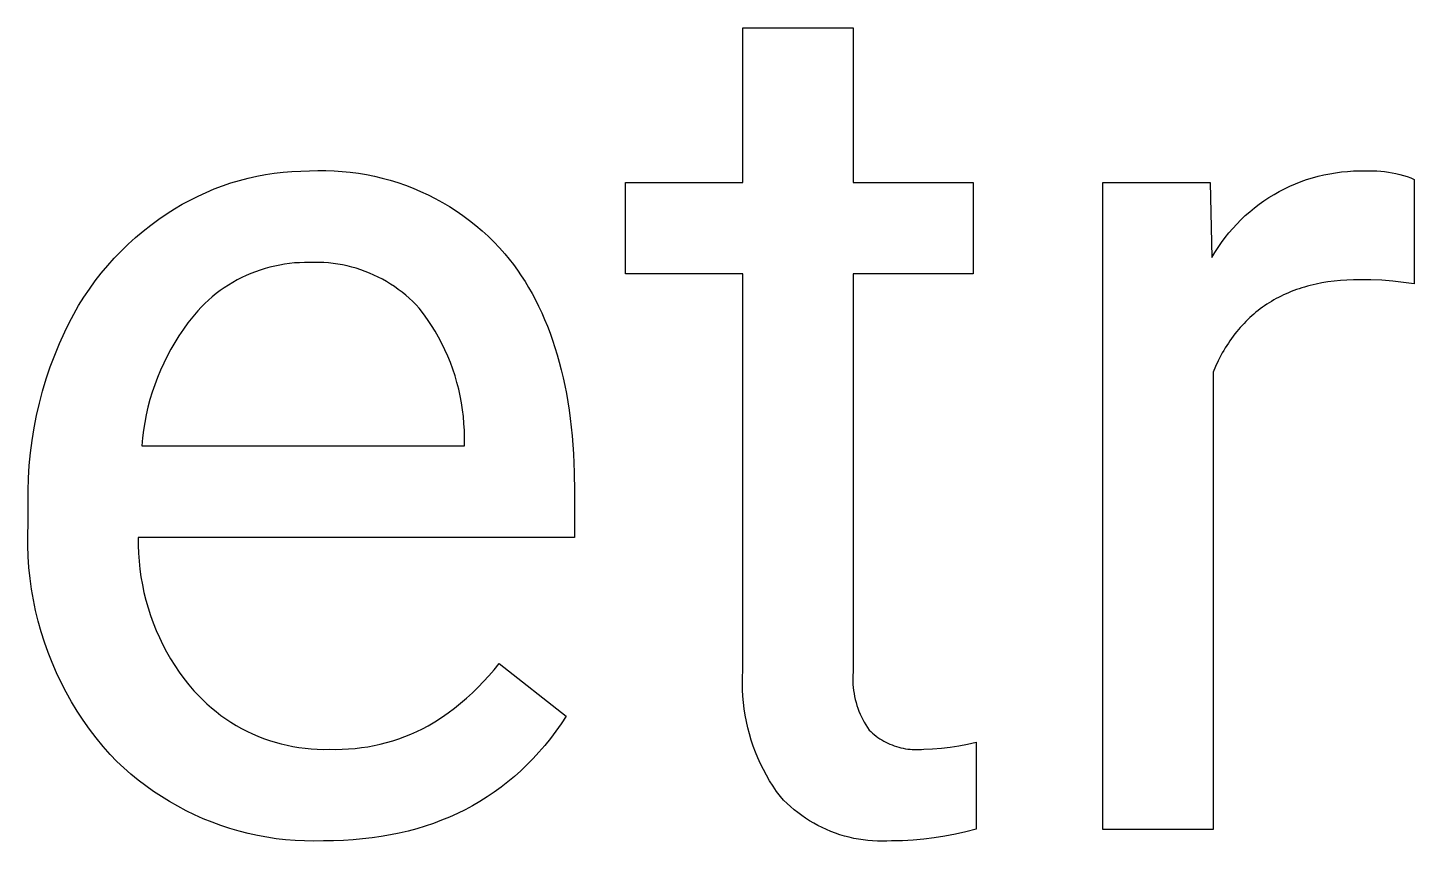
# Model space of a CAD drawing. Header units: millimetres. Extents: x -1421 to 3505, y -683 to 2759.
# Drawn here: x 3291.8 to 3348, y -247.2 to -214.2 of the extents above; entities that cross this region are included whole.
import ezdxf

# ---------------------------------------------------------------- set-up
doc = ezdxf.new("R2010")
doc.units = ezdxf.units.MM
doc.header["$MEASUREMENT"] = 0
doc.layers.add('Domyślny', color=7, linetype='Continuous', true_color=0x000000)

msp = doc.modelspace()

# ---------------------------------------------------------------- linework, layer by layer
at = {"layer": 'Domyślny'}
for p, q in [((3320.8, -220.435), (3320.8, -214.163)), ((3320.8, -214.163), (3325.271, -214.163)), ((3325.271, -214.163), (3325.271, -220.435)), ((3302.143, -220.023), (3302.502, -219.993)), ((3302.502, -219.993), (3302.862, -219.976)), ((3302.862, -219.976), (3303.222, -219.97)), ((3303.222, -219.97), (3303.552, -219.958)), ((3303.552, -219.958), (3303.882, -219.957)), ((3303.882, -219.957), (3304.212, -219.967)), ((3304.212, -219.967), (3304.542, -219.988)), ((3304.542, -219.988), (3304.87, -220.02)), ((3345.097, -220.012), (3345.339, -219.989)), ((3345.339, -219.989), (3345.581, -219.974)), ((3345.581, -219.974), (3345.823, -219.968)), ((3345.823, -219.968), (3346.065, -219.97)), ((3346.065, -219.97), (3346.221, -219.965)), ((3346.221, -219.965), (3346.377, -219.964)), ((3346.377, -219.964), (3346.533, -219.97)), ((3346.533, -219.97), (3346.689, -219.98)), ((3346.689, -219.98), (3346.844, -219.996)), ((3346.844, -219.996), (3346.999, -220.018)), ((3299.688, -220.577), (3300.03, -220.461)), ((3300.03, -220.461), (3300.375, -220.358)), ((3300.375, -220.358), (3300.723, -220.267)), ((3300.723, -220.267), (3301.075, -220.188)), ((3301.075, -220.188), (3301.429, -220.121)), ((3301.429, -220.121), (3301.785, -220.066)), ((3301.785, -220.066), (3302.143, -220.023)), ((3304.87, -220.02), (3305.198, -220.064)), ((3305.198, -220.064), (3305.523, -220.118)), ((3305.523, -220.118), (3305.847, -220.183)), ((3305.847, -220.183), (3306.168, -220.259)), ((3306.168, -220.259), (3306.487, -220.346)), ((3306.487, -220.346), (3306.802, -220.444)), ((3306.802, -220.444), (3307.114, -220.552)), ((3307.114, -220.552), (3307.422, -220.671)), ((3316.041, -224.152), (3316.041, -220.435)), ((3316.041, -220.435), (3320.8, -220.435)), ((3325.271, -220.435), (3330.15, -220.435)), ((3330.15, -220.435), (3330.15, -224.152)), ((3335.413, -246.684), (3335.413, -220.435)), ((3335.413, -220.435), (3339.761, -220.435)), ((3339.761, -220.435), (3339.833, -223.484)), ((3343.003, -220.59), (3343.226, -220.494)), ((3343.226, -220.494), (3343.451, -220.405)), ((3343.451, -220.405), (3343.68, -220.325)), ((3343.68, -220.325), (3343.911, -220.252)), ((3343.911, -220.252), (3344.145, -220.188)), ((3344.145, -220.188), (3344.38, -220.131)), ((3344.38, -220.131), (3344.618, -220.083)), ((3344.618, -220.083), (3344.857, -220.043)), ((3344.857, -220.043), (3345.097, -220.012)), ((3346.999, -220.018), (3347.153, -220.044)), ((3347.153, -220.044), (3347.305, -220.076)), ((3347.305, -220.076), (3347.457, -220.114)), ((3347.457, -220.114), (3347.607, -220.156)), ((3347.607, -220.156), (3347.755, -220.204)), ((3347.755, -220.204), (3347.902, -220.257)), ((3347.902, -220.257), (3348.047, -220.315)), ((3348.047, -220.315), (3348.047, -224.555)), ((3298.369, -221.153), (3298.691, -220.992)), ((3298.691, -220.992), (3299.019, -220.842)), ((3299.019, -220.842), (3299.351, -220.704)), ((3299.351, -220.704), (3299.688, -220.577)), ((3307.422, -220.671), (3307.726, -220.8)), ((3307.726, -220.8), (3308.026, -220.939)), ((3308.026, -220.939), (3308.32, -221.089)), ((3308.32, -221.089), (3308.61, -221.248)), ((3341.949, -221.185), (3342.151, -221.051)), ((3342.151, -221.051), (3342.358, -220.925)), ((3342.358, -220.925), (3342.569, -220.806)), ((3342.569, -220.806), (3342.784, -220.694)), ((3342.784, -220.694), (3343.003, -220.59)), ((3297.438, -221.702), (3297.742, -221.508)), ((3297.742, -221.508), (3298.052, -221.325)), ((3298.052, -221.325), (3298.369, -221.153)), ((3308.61, -221.248), (3308.893, -221.417)), ((3308.893, -221.417), (3309.171, -221.595)), ((3309.171, -221.595), (3309.443, -221.783)), ((3341.19, -221.786), (3341.371, -221.626)), ((3341.371, -221.626), (3341.559, -221.472)), ((3341.559, -221.472), (3341.751, -221.325)), ((3341.751, -221.325), (3341.949, -221.185)), ((3296.466, -222.413), (3296.782, -222.165)), ((3296.782, -222.165), (3297.106, -221.928)), ((3297.106, -221.928), (3297.438, -221.702)), ((3309.443, -221.783), (3309.708, -221.98)), ((3309.708, -221.98), (3309.967, -222.185)), ((3309.967, -222.185), (3310.218, -222.399)), ((3340.679, -222.304), (3340.843, -222.126)), ((3340.843, -222.126), (3341.013, -221.953)), ((3341.013, -221.953), (3341.19, -221.786)), ((3295.861, -222.942), (3296.159, -222.673)), ((3296.159, -222.673), (3296.466, -222.413)), ((3310.218, -222.399), (3310.462, -222.622)), ((3310.462, -222.622), (3310.698, -222.852)), ((3340.225, -222.872), (3340.37, -222.677)), ((3340.37, -222.677), (3340.521, -222.488)), ((3340.521, -222.488), (3340.679, -222.304)), ((3295.294, -223.511), (3295.573, -223.222)), ((3295.573, -223.222), (3295.861, -222.942)), ((3310.698, -222.852), (3310.927, -223.091)), ((3310.927, -223.091), (3311.147, -223.337)), ((3311.147, -223.337), (3311.321, -223.55)), ((3339.833, -223.484), (3339.957, -223.275)), ((3339.957, -223.275), (3340.088, -223.071)), ((3340.088, -223.071), (3340.225, -222.872)), ((3294.768, -224.119), (3295.026, -223.81)), ((3295.026, -223.81), (3295.294, -223.511)), ((3301.411, -223.931), (3301.216, -223.992)), ((3301.607, -223.877), (3301.411, -223.931)), ((3301.805, -223.829), (3301.607, -223.877)), ((3302.005, -223.788), (3301.805, -223.829)), ((3302.206, -223.754), (3302.005, -223.788)), ((3302.408, -223.727), (3302.206, -223.754)), ((3302.611, -223.706), (3302.408, -223.727)), ((3302.814, -223.693), (3302.611, -223.706)), ((3303.018, -223.687), (3302.814, -223.693)), ((3303.222, -223.687), (3303.018, -223.687)), ((3303.413, -223.682), (3303.222, -223.687)), ((3303.605, -223.682), (3303.413, -223.682)), ((3303.796, -223.69), (3303.605, -223.682)), ((3303.987, -223.704), (3303.796, -223.69)), ((3304.178, -223.724), (3303.987, -223.704)), ((3304.368, -223.751), (3304.178, -223.724)), ((3304.556, -223.784), (3304.368, -223.751)), ((3304.744, -223.824), (3304.556, -223.784)), ((3304.93, -223.87), (3304.744, -223.824)), ((3305.114, -223.922), (3304.93, -223.87)), ((3305.296, -223.981), (3305.114, -223.922)), ((3311.321, -223.55), (3311.489, -223.769)), ((3311.489, -223.769), (3311.652, -223.994)), ((3294.285, -224.761), (3294.521, -224.435)), ((3294.521, -224.435), (3294.768, -224.119)), ((3300.103, -224.494), (3299.929, -224.599)), ((3300.281, -224.395), (3300.103, -224.494)), ((3300.463, -224.301), (3300.281, -224.395)), ((3300.647, -224.214), (3300.463, -224.301)), ((3300.834, -224.134), (3300.647, -224.214)), ((3301.024, -224.06), (3300.834, -224.134)), ((3301.216, -223.992), (3301.024, -224.06)), ((3305.477, -224.046), (3305.296, -223.981)), ((3305.655, -224.117), (3305.477, -224.046)), ((3305.83, -224.193), (3305.655, -224.117)), ((3306.003, -224.276), (3305.83, -224.193)), ((3306.173, -224.365), (3306.003, -224.276)), ((3306.339, -224.459), (3306.173, -224.365)), ((3306.503, -224.559), (3306.339, -224.459)), ((3311.652, -223.994), (3311.809, -224.224)), ((3311.809, -224.224), (3311.961, -224.46)), ((3311.961, -224.46), (3312.107, -224.701)), ((3320.8, -224.152), (3316.041, -224.152)), ((3320.8, -240.242), (3320.8, -224.152)), ((3330.15, -224.152), (3325.271, -224.152)), ((3325.271, -224.152), (3325.271, -240.303)), ((3344.543, -224.475), (3344.299, -224.516)), ((3344.793, -224.443), (3344.543, -224.475)), ((3345.048, -224.417), (3344.793, -224.443)), ((3345.309, -224.399), (3345.048, -224.417)), ((3345.576, -224.388), (3345.309, -224.399)), ((3345.848, -224.384), (3345.576, -224.388)), ((3346.289, -224.389), (3345.848, -224.384)), ((3346.731, -224.408), (3346.289, -224.389)), ((3347.171, -224.442), (3346.731, -224.408)), ((3347.61, -224.491), (3347.171, -224.442)), ((3348.047, -224.555), (3347.61, -224.491)), ((3294.061, -225.094), (3294.285, -224.761)), ((3299.428, -224.95), (3299.269, -225.078)), ((3299.591, -224.827), (3299.428, -224.95)), ((3299.758, -224.71), (3299.591, -224.827)), ((3299.929, -224.599), (3299.758, -224.71)), ((3306.663, -224.665), (3306.503, -224.559)), ((3306.819, -224.775), (3306.663, -224.665)), ((3306.972, -224.891), (3306.819, -224.775)), ((3307.12, -225.013), (3306.972, -224.891)), ((3307.264, -225.139), (3307.12, -225.013)), ((3312.107, -224.701), (3312.248, -224.949)), ((3312.248, -224.949), (3312.383, -225.201)), ((3342.642, -225.051), (3342.542, -225.101)), ((3342.742, -225.002), (3342.642, -225.051)), ((3342.845, -224.956), (3342.742, -225.002)), ((3342.948, -224.911), (3342.845, -224.956)), ((3343.053, -224.868), (3342.948, -224.911)), ((3343.159, -224.827), (3343.053, -224.868)), ((3343.267, -224.787), (3343.159, -224.827)), ((3343.376, -224.75), (3343.267, -224.787)), ((3343.487, -224.714), (3343.376, -224.75)), ((3343.599, -224.68), (3343.487, -224.714)), ((3343.712, -224.648), (3343.599, -224.68)), ((3343.826, -224.618), (3343.712, -224.648)), ((3343.942, -224.59), (3343.826, -224.618)), ((3344.06, -224.563), (3343.942, -224.59)), ((3344.299, -224.516), (3344.06, -224.563)), ((3293.647, -225.783), (3293.848, -225.435)), ((3293.848, -225.435), (3294.061, -225.094)), ((3298.821, -225.493), (3298.681, -225.642)), ((3298.966, -225.35), (3298.821, -225.493)), ((3299.115, -225.211), (3298.966, -225.35)), ((3299.269, -225.078), (3299.115, -225.211)), ((3307.404, -225.27), (3307.264, -225.139)), ((3307.539, -225.405), (3307.404, -225.27)), ((3307.67, -225.545), (3307.539, -225.405)), ((3307.843, -225.77), (3307.67, -225.545)), ((3312.383, -225.201), (3312.513, -225.46)), ((3312.513, -225.46), (3312.637, -225.724)), ((3341.796, -225.569), (3341.709, -225.636)), ((3341.885, -225.504), (3341.796, -225.569)), ((3341.974, -225.441), (3341.885, -225.504)), ((3342.066, -225.38), (3341.974, -225.441)), ((3342.158, -225.32), (3342.066, -225.38)), ((3342.252, -225.263), (3342.158, -225.32)), ((3342.347, -225.207), (3342.252, -225.263)), ((3342.444, -225.153), (3342.347, -225.207)), ((3342.542, -225.101), (3342.444, -225.153)), ((3293.282, -226.498), (3293.459, -226.137)), ((3293.459, -226.137), (3293.647, -225.783)), ((3298.283, -226.136), (3298.096, -226.393)), ((3298.478, -225.885), (3298.283, -226.136)), ((3298.681, -225.642), (3298.478, -225.885)), ((3308.008, -225.999), (3307.843, -225.77)), ((3308.165, -226.235), (3308.008, -225.999)), ((3312.637, -225.724), (3312.756, -225.994)), ((3312.756, -225.994), (3312.869, -226.27)), ((3341.139, -226.154), (3341.063, -226.236)), ((3341.216, -226.075), (3341.139, -226.154)), ((3341.295, -225.997), (3341.216, -226.075)), ((3341.375, -225.921), (3341.295, -225.997)), ((3341.456, -225.847), (3341.375, -225.921)), ((3341.539, -225.775), (3341.456, -225.847)), ((3341.624, -225.705), (3341.539, -225.775)), ((3341.709, -225.636), (3341.624, -225.705)), ((3293.072, -226.966), (3293.282, -226.498)), ((3297.918, -226.656), (3297.75, -226.925)), ((3298.096, -226.393), (3297.918, -226.656)), ((3308.314, -226.475), (3308.165, -226.235)), ((3308.455, -226.72), (3308.314, -226.475)), ((3308.588, -226.97), (3308.455, -226.72)), ((3312.869, -226.27), (3312.976, -226.551)), ((3312.976, -226.551), (3313.079, -226.838)), ((3340.703, -226.67), (3340.636, -226.763)), ((3340.772, -226.58), (3340.703, -226.67)), ((3340.843, -226.491), (3340.772, -226.58)), ((3340.915, -226.404), (3340.843, -226.491)), ((3340.988, -226.319), (3340.915, -226.404)), ((3341.063, -226.236), (3340.988, -226.319)), ((3292.877, -227.441), (3293.072, -226.966)), ((3297.59, -227.199), (3297.439, -227.479)), ((3297.75, -226.925), (3297.59, -227.199)), ((3308.712, -227.225), (3308.588, -226.97)), ((3308.827, -227.483), (3308.712, -227.225)), ((3313.079, -226.838), (3313.175, -227.131)), ((3313.175, -227.131), (3313.266, -227.429)), ((3340.318, -227.252), (3340.258, -227.355)), ((3340.378, -227.15), (3340.318, -227.252)), ((3340.441, -227.051), (3340.378, -227.15)), ((3340.504, -226.953), (3340.441, -227.051)), ((3340.569, -226.857), (3340.504, -226.953)), ((3340.636, -226.763), (3340.569, -226.857)), ((3292.698, -227.922), (3292.877, -227.441)), ((3297.298, -227.763), (3297.167, -228.052)), ((3297.439, -227.479), (3297.298, -227.763)), ((3308.934, -227.745), (3308.827, -227.483)), ((3309.032, -228.01), (3308.934, -227.745)), ((3313.266, -227.429), (3313.352, -227.733)), ((3313.352, -227.733), (3313.432, -228.042)), ((3340.088, -227.676), (3339.982, -227.899)), ((3340.2, -227.46), (3340.088, -227.676)), ((3340.258, -227.355), (3340.2, -227.46)), ((3292.387, -228.899), (3292.535, -228.408)), ((3292.535, -228.408), (3292.698, -227.922)), ((3297.045, -228.346), (3296.934, -228.643)), ((3297.167, -228.052), (3297.045, -228.346)), ((3309.121, -228.279), (3309.032, -228.01)), ((3309.201, -228.55), (3309.121, -228.279)), ((3313.432, -228.042), (3313.506, -228.358)), ((3313.506, -228.358), (3313.575, -228.678)), ((3339.982, -227.899), (3339.881, -228.13)), ((3339.881, -228.13), (3339.881, -246.684)), ((3292.256, -229.395), (3292.387, -228.899)), ((3296.832, -228.944), (3296.74, -229.248)), ((3296.934, -228.643), (3296.832, -228.944)), ((3309.272, -228.824), (3309.201, -228.55)), ((3309.333, -229.1), (3309.272, -228.824)), ((3313.575, -228.678), (3313.639, -229.005)), ((3292.141, -229.895), (3292.256, -229.395)), ((3296.659, -229.555), (3296.588, -229.864)), ((3296.74, -229.248), (3296.659, -229.555)), ((3309.385, -229.378), (3309.333, -229.1)), ((3309.428, -229.658), (3309.385, -229.378)), ((3313.639, -229.005), (3313.697, -229.337)), ((3313.697, -229.337), (3313.749, -229.675)), ((3292.042, -230.398), (3292.141, -229.895)), ((3296.588, -229.864), (3296.528, -230.176)), ((3309.462, -229.939), (3309.428, -229.658)), ((3309.485, -230.221), (3309.462, -229.939)), ((3313.749, -229.675), (3313.796, -230.019)), ((3313.796, -230.019), (3313.873, -230.723)), ((3291.959, -230.905), (3292.042, -230.398)), ((3296.478, -230.489), (3296.438, -230.804)), ((3296.528, -230.176), (3296.478, -230.489)), ((3309.5, -230.504), (3309.485, -230.221)), ((3309.505, -230.787), (3309.5, -230.504)), ((3291.893, -231.413), (3291.959, -230.905)), ((3296.438, -230.804), (3296.409, -231.12)), ((3296.409, -231.12), (3309.505, -231.12)), ((3309.505, -231.12), (3309.505, -230.787)), ((3313.873, -230.723), (3313.928, -231.45)), ((3291.844, -231.924), (3291.893, -231.413)), ((3313.928, -231.45), (3313.962, -232.199)), ((3291.811, -232.436), (3291.844, -231.924)), ((3313.962, -232.199), (3313.973, -232.972)), ((3291.795, -232.949), (3291.811, -232.436)), ((3291.796, -233.462), (3291.795, -232.949)), ((3291.796, -234.285), (3291.796, -233.462)), ((3313.973, -232.972), (3313.973, -234.837)), ((3291.781, -234.729), (3291.796, -234.285)), ((3291.782, -235.172), (3291.781, -234.729)), ((3291.798, -235.615), (3291.782, -235.172)), ((3313.973, -234.837), (3296.264, -234.837)), ((3296.264, -234.837), (3296.264, -235.16)), ((3296.264, -235.16), (3296.275, -235.482)), ((3291.829, -236.057), (3291.798, -235.615)), ((3296.275, -235.482), (3296.297, -235.803)), ((3291.874, -236.498), (3291.829, -236.057)), ((3296.297, -235.803), (3296.331, -236.124)), ((3296.331, -236.124), (3296.376, -236.443)), ((3291.935, -236.937), (3291.874, -236.498)), ((3296.376, -236.443), (3296.432, -236.761)), ((3296.432, -236.761), (3296.498, -237.076)), ((3292.011, -237.374), (3291.935, -236.937)), ((3292.102, -237.808), (3292.011, -237.374)), ((3296.498, -237.076), (3296.576, -237.389)), ((3296.576, -237.389), (3296.665, -237.699)), ((3292.207, -238.239), (3292.102, -237.808)), ((3296.665, -237.699), (3296.765, -238.006)), ((3292.327, -238.666), (3292.207, -238.239)), ((3296.765, -238.006), (3296.875, -238.309)), ((3296.875, -238.309), (3296.995, -238.608)), ((3292.461, -239.088), (3292.327, -238.666)), ((3292.61, -239.506), (3292.461, -239.088)), ((3296.995, -238.608), (3297.126, -238.903)), ((3297.126, -238.903), (3297.267, -239.193)), ((3292.773, -239.918), (3292.61, -239.506)), ((3297.267, -239.193), (3297.419, -239.477)), ((3297.419, -239.477), (3297.58, -239.757)), ((3292.95, -240.325), (3292.773, -239.918)), ((3297.58, -239.757), (3297.75, -240.03)), ((3297.75, -240.03), (3297.93, -240.298)), ((3310.497, -240.45), (3310.705, -240.206)), ((3310.705, -240.206), (3310.906, -239.955)), ((3310.906, -239.955), (3313.635, -242.085)), ((3320.788, -240.501), (3320.8, -240.242)), ((3293.14, -240.725), (3292.95, -240.325)), ((3293.344, -241.118), (3293.14, -240.725)), ((3297.93, -240.298), (3298.12, -240.559)), ((3298.12, -240.559), (3298.318, -240.813)), ((3298.318, -240.813), (3298.525, -241.06)), ((3310.058, -240.917), (3310.282, -240.687)), ((3310.282, -240.687), (3310.497, -240.45)), ((3320.784, -240.76), (3320.788, -240.501)), ((3320.789, -241.019), (3320.784, -240.76)), ((3325.264, -240.427), (3325.262, -240.551)), ((3325.262, -240.551), (3325.263, -240.676)), ((3325.263, -240.676), (3325.269, -240.8)), ((3325.271, -240.303), (3325.264, -240.427)), ((3325.269, -240.8), (3325.279, -240.924)), ((3293.562, -241.505), (3293.344, -241.118)), ((3298.525, -241.06), (3298.693, -241.241)), ((3298.693, -241.241), (3298.867, -241.417)), ((3309.346, -241.563), (3309.59, -241.356)), ((3309.59, -241.356), (3309.828, -241.14)), ((3309.828, -241.14), (3310.058, -240.917)), ((3320.803, -241.278), (3320.789, -241.019)), ((3320.826, -241.536), (3320.803, -241.278)), ((3325.279, -240.924), (3325.293, -241.047)), ((3325.293, -241.047), (3325.312, -241.17)), ((3325.312, -241.17), (3325.335, -241.292)), ((3325.335, -241.292), (3325.362, -241.413)), ((3293.792, -241.884), (3293.562, -241.505)), ((3294.035, -242.254), (3293.792, -241.884)), ((3298.867, -241.417), (3299.047, -241.586)), ((3299.047, -241.586), (3299.233, -241.749)), ((3299.233, -241.749), (3299.424, -241.906)), ((3299.424, -241.906), (3299.62, -242.055)), ((3308.838, -241.955), (3309.095, -241.763)), ((3309.095, -241.763), (3309.346, -241.563)), ((3320.857, -241.793), (3320.826, -241.536)), ((3320.897, -242.049), (3320.857, -241.793)), ((3325.362, -241.413), (3325.393, -241.533)), ((3325.393, -241.533), (3325.428, -241.652)), ((3325.428, -241.652), (3325.467, -241.77)), ((3325.467, -241.77), (3325.511, -241.887)), ((3325.511, -241.887), (3325.558, -242.001)), ((3294.291, -242.617), (3294.035, -242.254)), ((3299.62, -242.055), (3299.822, -242.198)), ((3299.822, -242.198), (3300.029, -242.334)), ((3300.029, -242.334), (3300.24, -242.462)), ((3300.24, -242.462), (3300.455, -242.583)), ((3307.8, -242.6), (3308.031, -242.479)), ((3308.031, -242.479), (3308.305, -242.313)), ((3308.305, -242.313), (3308.574, -242.138)), ((3308.574, -242.138), (3308.838, -241.955)), ((3313.427, -242.397), (3313.212, -242.699)), ((3313.635, -242.085), (3313.427, -242.397)), ((3320.945, -242.304), (3320.897, -242.049)), ((3321.003, -242.557), (3320.945, -242.304)), ((3325.558, -242.001), (3325.61, -242.115)), ((3325.61, -242.115), (3325.665, -242.226)), ((3325.665, -242.226), (3325.724, -242.335)), ((3325.724, -242.335), (3325.787, -242.442)), ((3325.787, -242.442), (3325.853, -242.547)), ((3294.559, -242.97), (3294.291, -242.617)), ((3294.838, -243.314), (3294.559, -242.97)), ((3300.455, -242.583), (3300.675, -242.697)), ((3300.675, -242.697), (3300.898, -242.802)), ((3300.898, -242.802), (3301.125, -242.9)), ((3301.125, -242.9), (3301.355, -242.99)), ((3301.355, -242.99), (3301.588, -243.072)), ((3306.592, -243.085), (3306.84, -243.004)), ((3306.84, -243.004), (3307.085, -242.915)), ((3307.085, -242.915), (3307.327, -242.818)), ((3307.327, -242.818), (3307.565, -242.713)), ((3307.565, -242.713), (3307.8, -242.6)), ((3312.99, -242.99), (3312.763, -243.272)), ((3313.212, -242.699), (3312.99, -242.99)), ((3321.068, -242.808), (3321.003, -242.557)), ((3321.142, -243.056), (3321.068, -242.808)), ((3321.225, -243.302), (3321.142, -243.056)), ((3325.853, -242.547), (3325.923, -242.65)), ((3325.923, -242.65), (3325.991, -242.715)), ((3325.991, -242.715), (3326.06, -242.777)), ((3326.06, -242.777), (3326.132, -242.837)), ((3326.132, -242.837), (3326.206, -242.895)), ((3326.206, -242.895), (3326.282, -242.95)), ((3326.282, -242.95), (3326.36, -243.002)), ((3326.36, -243.002), (3326.439, -243.052)), ((3326.439, -243.052), (3326.52, -243.099)), ((3295.13, -243.648), (3294.838, -243.314)), ((3301.588, -243.072), (3301.824, -243.146)), ((3301.824, -243.146), (3302.062, -243.212)), ((3302.062, -243.212), (3302.303, -243.269)), ((3302.303, -243.269), (3302.545, -243.318)), ((3302.545, -243.318), (3302.789, -243.358)), ((3302.789, -243.358), (3303.034, -243.39)), ((3303.034, -243.39), (3303.28, -243.413)), ((3303.28, -243.413), (3303.526, -243.428)), ((3303.526, -243.428), (3303.773, -243.434)), ((3303.773, -243.434), (3304.02, -243.432)), ((3304.02, -243.432), (3304.281, -243.436)), ((3304.281, -243.436), (3304.542, -243.431)), ((3304.542, -243.431), (3304.802, -243.418)), ((3304.802, -243.418), (3305.062, -243.396)), ((3305.062, -243.396), (3305.321, -243.365)), ((3305.321, -243.365), (3305.578, -243.326)), ((3305.578, -243.326), (3305.835, -243.279)), ((3305.835, -243.279), (3306.089, -243.223)), ((3306.089, -243.223), (3306.342, -243.158)), ((3306.342, -243.158), (3306.592, -243.085)), ((3312.528, -243.544), (3312.288, -243.806)), ((3312.763, -243.272), (3312.528, -243.544)), ((3321.315, -243.545), (3321.225, -243.302)), ((3321.414, -243.784), (3321.315, -243.545)), ((3326.52, -243.099), (3326.603, -243.143)), ((3326.603, -243.143), (3326.687, -243.184)), ((3326.687, -243.184), (3326.772, -243.223)), ((3326.772, -243.223), (3326.859, -243.258)), ((3326.859, -243.258), (3326.947, -243.291)), ((3326.947, -243.291), (3327.035, -243.32)), ((3327.035, -243.32), (3327.125, -243.347)), ((3327.125, -243.347), (3327.216, -243.37)), ((3327.216, -243.37), (3327.307, -243.391)), ((3327.307, -243.391), (3327.399, -243.408)), ((3327.399, -243.408), (3327.492, -243.422)), ((3327.492, -243.422), (3327.585, -243.433)), ((3327.585, -243.433), (3327.678, -243.441)), ((3327.678, -243.441), (3327.772, -243.446)), ((3327.772, -243.446), (3327.866, -243.447)), ((3327.866, -243.447), (3327.959, -243.445)), ((3327.959, -243.445), (3328.053, -243.44)), ((3328.053, -243.44), (3328.146, -243.432)), ((3328.146, -243.432), (3328.503, -243.413)), ((3328.503, -243.413), (3328.86, -243.383)), ((3328.86, -243.383), (3329.215, -243.341)), ((3329.215, -243.341), (3329.568, -243.287)), ((3329.568, -243.287), (3329.92, -243.222)), ((3329.92, -243.222), (3330.269, -243.145)), ((3330.269, -243.145), (3330.269, -246.677)), ((3295.401, -243.921), (3295.13, -243.648)), ((3295.681, -244.185), (3295.401, -243.921)), ((3295.969, -244.439), (3295.681, -244.185)), ((3312.041, -244.058), (3311.787, -244.301)), ((3312.288, -243.806), (3312.041, -244.058)), ((3321.521, -244.021), (3321.414, -243.784)), ((3321.635, -244.253), (3321.521, -244.021)), ((3296.266, -244.683), (3295.969, -244.439)), ((3296.572, -244.917), (3296.266, -244.683)), ((3311.261, -244.756), (3310.989, -244.968)), ((3311.528, -244.533), (3311.261, -244.756)), ((3311.787, -244.301), (3311.528, -244.533)), ((3321.758, -244.481), (3321.635, -244.253)), ((3321.888, -244.706), (3321.758, -244.481)), ((3322.025, -244.925), (3321.888, -244.706)), ((3296.884, -245.14), (3296.572, -244.917)), ((3297.205, -245.353), (3296.884, -245.14)), ((3310.71, -245.171), (3310.424, -245.364)), ((3310.989, -244.968), (3310.71, -245.171)), ((3322.17, -245.14), (3322.025, -244.925)), ((3322.322, -245.35), (3322.17, -245.14)), ((3297.532, -245.555), (3297.205, -245.353)), ((3297.866, -245.746), (3297.532, -245.555)), ((3298.206, -245.926), (3297.866, -245.746)), ((3309.834, -245.72), (3309.529, -245.883)), ((3310.132, -245.547), (3309.834, -245.72)), ((3310.424, -245.364), (3310.132, -245.547)), ((3322.456, -245.491), (3322.322, -245.35)), ((3322.594, -245.626), (3322.456, -245.491)), ((3322.736, -245.757), (3322.594, -245.626)), ((3322.883, -245.883), (3322.736, -245.757)), ((3298.552, -246.094), (3298.206, -245.926)), ((3298.903, -246.25), (3298.552, -246.094)), ((3299.26, -246.394), (3298.903, -246.25)), ((3299.621, -246.526), (3299.26, -246.394)), ((3308.246, -246.437), (3307.909, -246.55)), ((3308.576, -246.313), (3308.246, -246.437)), ((3308.9, -246.18), (3308.576, -246.313)), ((3309.218, -246.036), (3308.9, -246.18)), ((3309.529, -245.883), (3309.218, -246.036)), ((3323.034, -246.003), (3322.883, -245.883)), ((3323.19, -246.119), (3323.034, -246.003)), ((3323.349, -246.229), (3323.19, -246.119)), ((3323.512, -246.333), (3323.349, -246.229)), ((3323.678, -246.432), (3323.512, -246.333)), ((3323.848, -246.524), (3323.678, -246.432)), ((3299.986, -246.646), (3299.621, -246.526)), ((3300.355, -246.754), (3299.986, -246.646)), ((3300.728, -246.849), (3300.355, -246.754)), ((3301.104, -246.931), (3300.728, -246.849)), ((3301.482, -247.001), (3301.104, -246.931)), ((3301.862, -247.058), (3301.482, -247.001)), ((3306.129, -246.971), (3305.754, -247.025)), ((3306.498, -246.906), (3306.129, -246.971)), ((3306.86, -246.832), (3306.498, -246.906)), ((3307.216, -246.748), (3306.86, -246.832)), ((3307.566, -246.654), (3307.216, -246.748)), ((3307.909, -246.55), (3307.566, -246.654)), ((3324.021, -246.611), (3323.848, -246.524)), ((3324.197, -246.692), (3324.021, -246.611)), ((3324.375, -246.767), (3324.197, -246.692)), ((3324.556, -246.835), (3324.375, -246.767)), ((3324.739, -246.897), (3324.556, -246.835)), ((3324.924, -246.953), (3324.739, -246.897)), ((3325.112, -247.002), (3324.924, -246.953)), ((3325.3, -247.045), (3325.112, -247.002)), ((3328.999, -246.959), (3328.57, -247.026)), ((3329.425, -246.879), (3328.999, -246.959)), ((3329.849, -246.785), (3329.425, -246.879)), ((3330.269, -246.677), (3329.849, -246.785)), ((3339.881, -246.684), (3335.413, -246.684)), ((3302.244, -247.102), (3301.862, -247.058)), ((3302.628, -247.133), (3302.244, -247.102)), ((3303.012, -247.151), (3302.628, -247.133)), ((3303.396, -247.156), (3303.012, -247.151)), ((3303.781, -247.149), (3303.396, -247.156)), ((3304.188, -247.144), (3303.781, -247.149)), ((3304.589, -247.129), (3304.188, -247.144)), ((3304.984, -247.104), (3304.589, -247.129)), ((3305.372, -247.07), (3304.984, -247.104)), ((3305.754, -247.025), (3305.372, -247.07)), ((3325.49, -247.081), (3325.3, -247.045)), ((3325.681, -247.111), (3325.49, -247.081)), ((3325.873, -247.134), (3325.681, -247.111)), ((3326.066, -247.15), (3325.873, -247.134)), ((3326.259, -247.16), (3326.066, -247.15)), ((3326.453, -247.163), (3326.259, -247.16)), ((3326.646, -247.159), (3326.453, -247.163)), ((3326.839, -247.149), (3326.646, -247.159)), ((3327.273, -247.139), (3326.839, -247.149)), ((3327.707, -247.116), (3327.273, -247.139)), ((3328.139, -247.078), (3327.707, -247.116)), ((3328.57, -247.026), (3328.139, -247.078))]:
    msp.add_line(p, q, dxfattribs=at)

doc.saveas('drawing.dxf')
